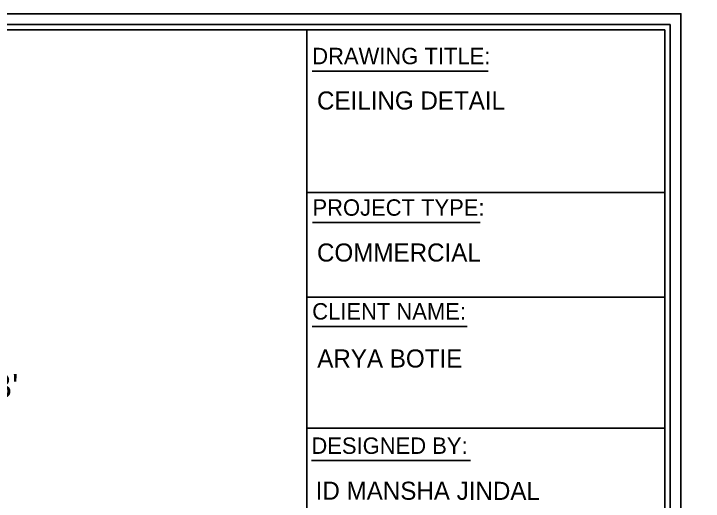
# Model space of a CAD drawing. Header units: inches. Extents: x 9636 to 21597, y -10243 to 557.
# Drawn here: x 14831.3 to 15309.2, y -2520.7 to -2182.6 of the extents above; entities that cross this region are included whole.
import ezdxf

# ---------------------------------------------------------------- set-up
doc = ezdxf.new("R2010")
doc.units = ezdxf.units.IN
doc.header["$MEASUREMENT"] = 0
for name, color, linetype in [('PDF2_0', 7, 'Continuous'), ('PDF2_FURNI', 7, 'Continuous'), ('PDF2_Text', 5, 'Continuous')]:
    doc.layers.add(name, color=color, linetype=linetype)
doc.styles.add('PDF Stylus BT', font='stylu.ttf')

msp = doc.modelspace()

# ---------------------------------------------------------------- linework, layer by layer
at = {"layer": 'PDF2_0', "lineweight": 25}
for points in [[(15038.19, -2222.42), (15160.19, -2222.42)], [(15038.37, -2327.34), (15154.68, -2327.34)], [(15038.19, -2399.55), (15145.49, -2399.55)], [(15037.64, -2492.52), (15147.88, -2492.52)]]:
    msp.add_lwpolyline(points, dxfattribs=at)
at = {"layer": 'PDF2_FURNI', "lineweight": 25}
for points in [[(14018.62, -3093.71), (14018.62, -2182.55), (15293.77, -2182.55), (15293.77, -3093.71)], [(14026.15, -3086.18), (14026.15, -2190.09), (15286.23, -2190.09), (15286.23, -3086.18)], [(14029.83, -3082.51), (14029.83, -2193.76), (15282.56, -2193.76), (15282.56, -3082.51)]]:
    msp.add_lwpolyline(points, close=True, dxfattribs=at)
for points in [[(15034.51, -2193.76), (15034.51, -3082.51)], [(15034.33, -2306.58), (15282.38, -2306.58)], [(15034.33, -2379.15), (15282.38, -2379.15)], [(15034.33, -2470.1), (15282.38, -2470.1)]]:
    msp.add_lwpolyline(points, dxfattribs=at)

# ---------------------------------------------------------------- texts
at = {"layer": 'PDF2_Text', "color": 7, "attachment_point": 4, "style": 'PDF Stylus BT'}
for s, insert, char_height in [('DRAWING TITLE:', (15038.18, -2211.93), 11.384), ('CEILING DETAIL', (15041.48, -2242.78), 12.5295), ('PROJECT TYPE:', (15038.36, -2317.03), 11.384), ('COMMERCIAL', (15041.48, -2348.25), 12.53), ('CLIENT NAME:', (15038.18, -2389.06), 11.384), ('ARYA BOTIE', (15041.67, -2421.75), 12.53), ('DESIGNED BY:', (15037.62, -2482.22), 11.384)]:
    msp.add_mtext(s, dxfattribs=dict(at, insert=insert, char_height=char_height))
at = {"layer": 'PDF2_Text', "color": 242, "true_color": 0xcd2027, "insert": (14815.29, -2440.8), "char_height": 16.685, "attachment_point": 4, "style": 'PDF Stylus BT'}
msp.add_mtext("B'", dxfattribs=at)
at = {"layer": 'PDF2_Text', "color": 7, "insert": (15040.57, -2513.43), "char_height": 12.5295, "attachment_point": 4, "rotation": 359.9341, "style": 'PDF Stylus BT'}
msp.add_mtext('ID MANSHA JINDAL', dxfattribs=at)

doc.saveas('drawing.dxf')
